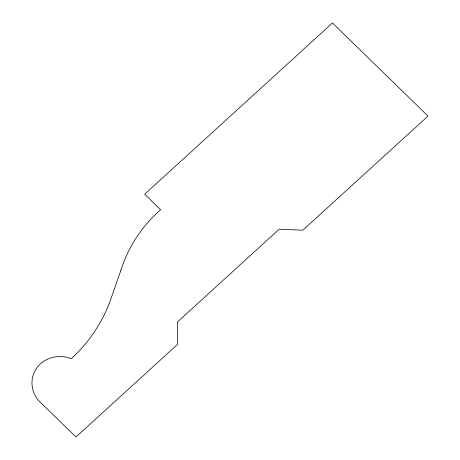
<?xml version="1.0" encoding="UTF-8"?>
<svg xmlns="http://www.w3.org/2000/svg" width="460" height="460" viewBox="0 0 460 460"><rect width="100%" height="100%" fill="white"/><g stroke="black" fill="none" stroke-linecap="round" stroke-linejoin="round"><path stroke-width="0.69" d="M120.681 270.928L111.159 298.201A169.263 156.716 20.6 0 1 71.288 358.691A29.664 27.468 20.6 0 0 37.593 366.873A29.664 27.468 20.6 0 0 38.105 400.131L75.975 437L177.675 344.281L177.462 321.954L279.168 229.235L302.847 230.172L428.018 116.058L332.448 23L144.693 194.172L160.62 209.679A155.474 143.951 20.6 0 0 120.681 270.928"/></g></svg>
